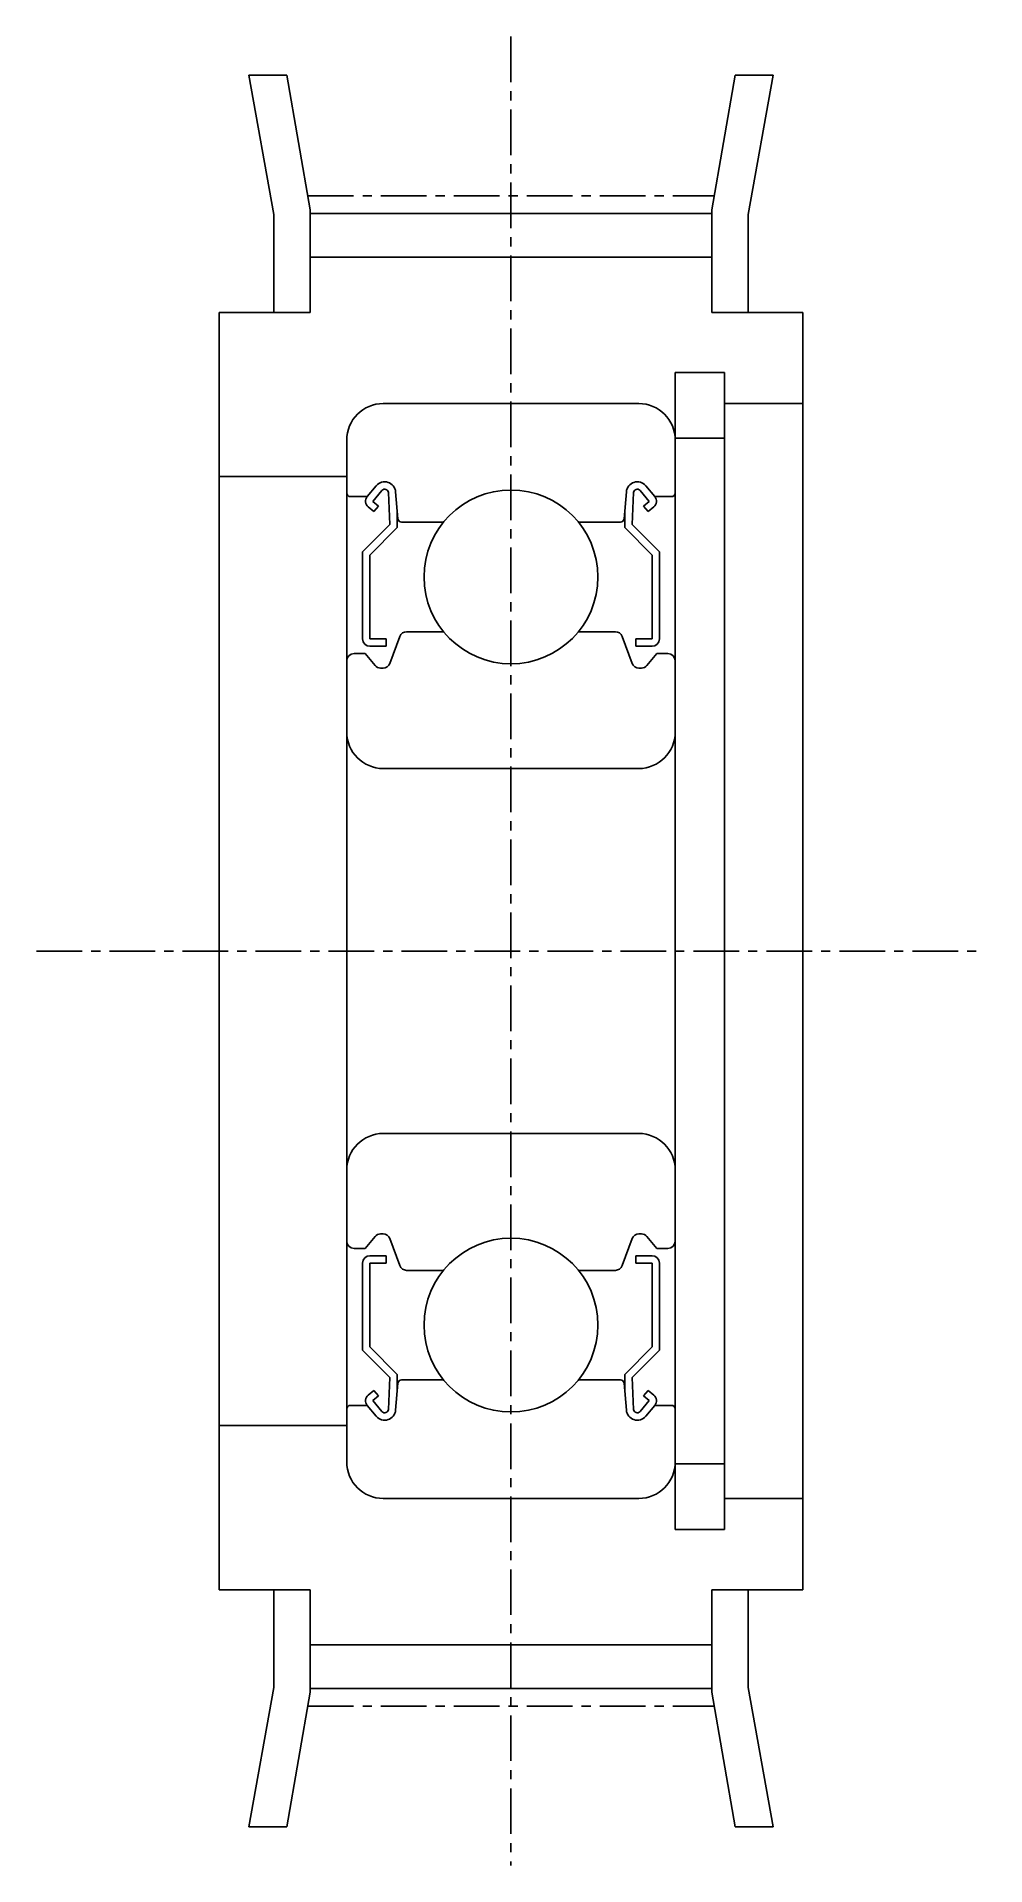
# Model space of a CAD drawing. Extents: x 68 to 209, y 69 to 180.
# Drawn here: x 183.2 to 209.2, y 130.1 to 180.2 of the extents above; entities outside this region: 2.
import ezdxf

# ---------------------------------------------------------------- set-up
doc = ezdxf.new("R2010")
doc.units = 0
doc.linetypes.add('CENTER', pattern=[2, 1.25, -0.25, 0.25, -0.25])
doc.layers.get('0').update_dxf_attribs({"linetype": 'CONTINUOUS'})
doc.layers.add('CENTER', color=1, linetype='CENTER')

msp = doc.modelspace()

# ---------------------------------------------------------------- linework, layer by layer
for p, q in [((188.996, 179.186), (190.032, 179.186)), ((188.996, 179.186), (189.675, 175.364)), ((190.031, 179.186), (190.675, 175.496)), ((202.319, 179.186), (201.675, 175.496)), ((203.355, 179.186), (202.319, 179.186)), ((203.355, 179.186), (202.675, 175.364)), ((190.675, 175.496), (190.675, 172.686)), ((190.675, 175.396), (201.675, 175.396)), ((201.675, 175.496), (201.675, 172.686)), ((189.675, 175.364), (189.675, 172.686)), ((202.675, 175.364), (202.675, 172.686)), ((190.675, 174.196), (201.675, 174.196)), ((188.175, 172.686), (188.175, 137.686)), ((188.175, 172.686), (190.675, 172.686)), ((204.175, 172.686), (201.675, 172.686)), ((204.175, 172.686), (204.175, 137.686)), ((200.675, 171.036), (202.024, 171.036)), ((200.675, 171.036), (200.675, 139.336)), ((202.024, 171.036), (202.024, 139.336)), ((192.675, 170.186), (199.675, 170.186)), ((202.024, 170.186), (204.175, 170.186)), ((191.675, 169.186), (191.675, 141.186)), ((200.675, 169.236), (202.024, 169.236)), ((200.675, 169.036), (200.675, 155.186)), ((188.175, 168.186), (191.675, 168.186)), ((192.235, 167.636), (192.485, 167.934)), ((200.115, 167.636), (199.866, 167.934)), ((191.775, 167.636), (192.235, 167.636)), ((192.388, 167.507), (192.639, 167.805)), ((192.541, 167.379), (192.389, 167.507)), ((192.413, 167.226), (192.541, 167.379)), ((192.815, 167.746), (192.858, 166.869)), ((193.014, 167.767), (193.078, 167.027)), ((199.337, 167.767), (199.273, 167.027)), ((199.536, 167.746), (199.492, 166.869)), ((199.962, 167.507), (199.712, 167.805)), ((199.809, 167.379), (199.962, 167.507)), ((199.937, 167.226), (199.809, 167.379)), ((200.575, 167.636), (200.115, 167.636)), ((192.413, 167.226), (192.26, 167.354)), ((193.058, 167.256), (193.058, 166.786)), ((193.178, 166.936), (194.326, 166.936)), ((199.173, 166.936), (198.025, 166.936)), ((199.292, 167.256), (199.292, 166.786)), ((199.937, 167.226), (200.091, 167.354)), ((192.858, 166.869), (192.108, 166.119)), ((193.058, 166.786), (192.308, 166.036)), ((199.293, 166.786), (200.043, 166.036)), ((199.493, 166.869), (200.243, 166.119)), ((192.108, 166.119), (192.108, 163.736)), ((192.308, 166.036), (192.308, 163.736)), ((200.042, 166.036), (200.042, 163.736)), ((200.242, 166.119), (200.242, 163.736)), ((193.314, 163.936), (194.326, 163.936)), ((199.037, 163.936), (198.025, 163.936)), ((192.758, 163.736), (192.308, 163.736)), ((192.308, 163.536), (192.758, 163.536)), ((192.758, 163.536), (192.758, 163.736)), ((192.857, 163.068), (193.126, 163.804)), ((199.494, 163.068), (199.225, 163.804)), ((199.592, 163.736), (200.042, 163.736)), ((199.592, 163.536), (199.592, 163.736)), ((200.042, 163.536), (199.592, 163.536)), ((191.875, 163.336), (192.175, 163.336)), ((192.176, 163.336), (192.451, 163.007)), ((192.604, 162.936), (192.669, 162.936)), ((199.747, 162.936), (199.682, 162.936)), ((200.175, 163.336), (199.9, 163.007)), ((200.475, 163.336), (200.175, 163.336)), ((192.675, 160.186), (199.675, 160.186)), ((200.675, 141.336), (200.675, 155.186)), ((192.675, 150.186), (199.675, 150.186)), ((192.176, 147.036), (192.451, 147.365)), ((192.604, 147.436), (192.669, 147.436)), ((199.747, 147.436), (199.682, 147.436)), ((200.175, 147.036), (199.9, 147.365)), ((191.875, 147.036), (192.175, 147.036)), ((192.308, 146.836), (192.758, 146.836)), ((192.758, 146.836), (192.758, 146.636)), ((192.857, 147.304), (193.126, 146.568)), ((199.494, 147.304), (199.225, 146.568)), ((200.042, 146.836), (199.592, 146.836)), ((199.592, 146.836), (199.592, 146.636)), ((200.475, 147.036), (200.175, 147.036)), ((192.108, 144.253), (192.108, 146.636)), ((192.308, 144.336), (192.308, 146.636)), ((192.758, 146.636), (192.308, 146.636)), ((193.314, 146.436), (194.326, 146.436)), ((199.037, 146.436), (198.025, 146.436)), ((199.592, 146.636), (200.042, 146.636)), ((200.042, 144.336), (200.042, 146.636)), ((200.242, 144.253), (200.242, 146.636)), ((193.058, 143.586), (192.308, 144.336)), ((199.293, 143.586), (200.043, 144.336)), ((192.858, 143.503), (192.108, 144.253)), ((199.493, 143.503), (200.243, 144.253)), ((192.815, 142.626), (192.858, 143.503)), ((193.014, 142.605), (193.078, 143.345)), ((193.058, 143.116), (193.058, 143.586)), ((193.178, 143.436), (194.326, 143.436)), ((193.465, 143.436), (193.465, 143.436)), ((193.752, 143.436), (193.752, 143.436)), ((199.173, 143.436), (198.025, 143.436)), ((199.337, 142.605), (199.273, 143.345)), ((199.292, 143.116), (199.292, 143.586)), ((199.536, 142.626), (199.492, 143.503)), ((192.413, 143.146), (192.26, 143.018)), ((192.388, 142.865), (192.639, 142.567)), ((192.541, 142.993), (192.389, 142.865)), ((192.413, 143.146), (192.541, 142.993)), ((199.962, 142.865), (199.712, 142.567)), ((199.937, 143.146), (199.809, 142.993)), ((199.809, 142.993), (199.962, 142.865)), ((199.937, 143.146), (200.091, 143.018)), ((191.775, 142.736), (192.235, 142.736)), ((192.235, 142.736), (192.485, 142.439)), ((200.115, 142.736), (199.866, 142.439)), ((200.575, 142.736), (200.115, 142.736)), ((188.175, 142.186), (191.675, 142.186)), ((188.175, 142.186), (191.675, 142.186)), ((200.675, 141.136), (202.024, 141.136)), ((200.675, 141.136), (202.024, 141.136)), ((192.675, 140.186), (199.675, 140.186)), ((202.024, 140.186), (204.175, 140.186)), ((202.024, 140.186), (204.175, 140.186)), ((200.675, 139.336), (202.024, 139.336)), ((200.675, 139.336), (202.024, 139.336)), ((188.175, 137.686), (190.675, 137.686)), ((189.675, 135.008), (189.675, 137.686)), ((190.675, 134.876), (190.675, 137.686)), ((201.675, 134.876), (201.675, 137.686)), ((204.175, 137.686), (201.675, 137.686)), ((202.675, 135.008), (202.675, 137.686)), ((190.675, 136.176), (201.675, 136.176)), ((188.996, 131.186), (189.675, 135.008)), ((190.031, 131.186), (190.675, 134.876)), ((190.675, 134.976), (201.675, 134.976)), ((202.319, 131.186), (201.675, 134.876)), ((203.355, 131.186), (202.675, 135.008)), ((188.996, 131.186), (190.032, 131.186)), ((203.355, 131.186), (202.319, 131.186))]:
    msp.add_line(p, q)
for centre in [(196.175, 165.436), (196.175, 144.936)]:
    msp.add_circle(centre, 2.381)
for centre, radius, start, end in [((192.675, 169.186), 1, 90, 180), ((199.675, 169.186), 1, 0, 90), ((192.715, 167.741), 0.3, 4.9968, 140.0029), ((199.636, 167.741), 0.3, 39.9971, 175.0032), ((191.775, 167.736), 0.1, 180, 270), ((192.389, 167.507), 0.2, 140.0029, 230.087), ((192.715, 167.741), 0.1, 2.8198, 140.0022), ((199.636, 167.741), 0.1, 39.9978, 177.1802), ((199.962, 167.507), 0.2, 309.913, 39.9971), ((200.575, 167.736), 0.1, 270, 0), ((193.178, 167.036), 0.1, 184.9968, 269.9995), ((199.173, 167.036), 0.1, 270.0005, 355.0032), ((193.314, 163.736), 0.2, 90, 159.9914), ((199.037, 163.736), 0.2, 20.0086, 90), ((192.308, 163.736), 0.2, 180, 270), ((200.042, 163.736), 0.2, 270, 0), ((191.875, 163.136), 0.2, 90, 180), ((192.604, 163.136), 0.2, 219.995, 270), ((192.669, 163.136), 0.2, 270, 339.9914), ((199.682, 163.136), 0.2, 200.0086, 270), ((199.747, 163.136), 0.2, 270, 320.005), ((200.475, 163.136), 0.2, 0, 90), ((192.675, 161.186), 1, 180, 270), ((199.675, 161.186), 1, 270, 0), ((192.675, 149.186), 1, 90, 180), ((199.675, 149.186), 1, 0, 90), ((192.604, 147.236), 0.2, 90, 140.005), ((192.669, 147.236), 0.2, 20.0086, 90), ((199.682, 147.236), 0.2, 90, 159.9914), ((199.747, 147.236), 0.2, 39.995, 90), ((191.875, 147.236), 0.2, 180, 270), ((192.308, 146.636), 0.2, 90, 180), ((200.042, 146.636), 0.2, 0, 90), ((200.475, 147.236), 0.2, 270, 0), ((193.314, 146.636), 0.2, 200.0086, 270), ((199.037, 146.636), 0.2, 270, 339.9914), ((193.178, 143.336), 0.1, 90.0005, 175.0032), ((199.173, 143.336), 0.1, 4.9968, 89.9995), ((192.389, 142.865), 0.2, 129.913, 219.9971), ((199.962, 142.865), 0.2, 320.0029, 50.087), ((191.775, 142.636), 0.1, 90, 180), ((192.715, 142.631), 0.3, 219.9971, 355.0032), ((192.715, 142.631), 0.1, 219.9978, 357.1802), ((199.636, 142.631), 0.3, 184.9968, 320.0029), ((199.636, 142.631), 0.1, 182.8198, 320.0022), ((200.575, 142.636), 0.1, 0, 90), ((192.675, 141.186), 1, 180, 270), ((199.675, 141.186), 1, 270, 0)]:
    msp.add_arc(centre, radius, start, end)
at = {"layer": 'CENTER', "color": 1, "linetype": 'CENTER'}
for p, q in [((196.175, 180.242), (196.175, 130.13)), ((190.611, 175.876), (201.74, 175.876)), ((183.175, 155.186), (209.175, 155.186)), ((190.611, 134.496), (201.74, 134.496))]:
    msp.add_line(p, q, dxfattribs=at)

# ---------------------------------------------------------------- texts
for p in [(67.776, 83.806), (67.776, 68.806)]:
    msp.add_text('AHTF26S5M100', height=4).set_placement(p)

doc.saveas('drawing.dxf')
